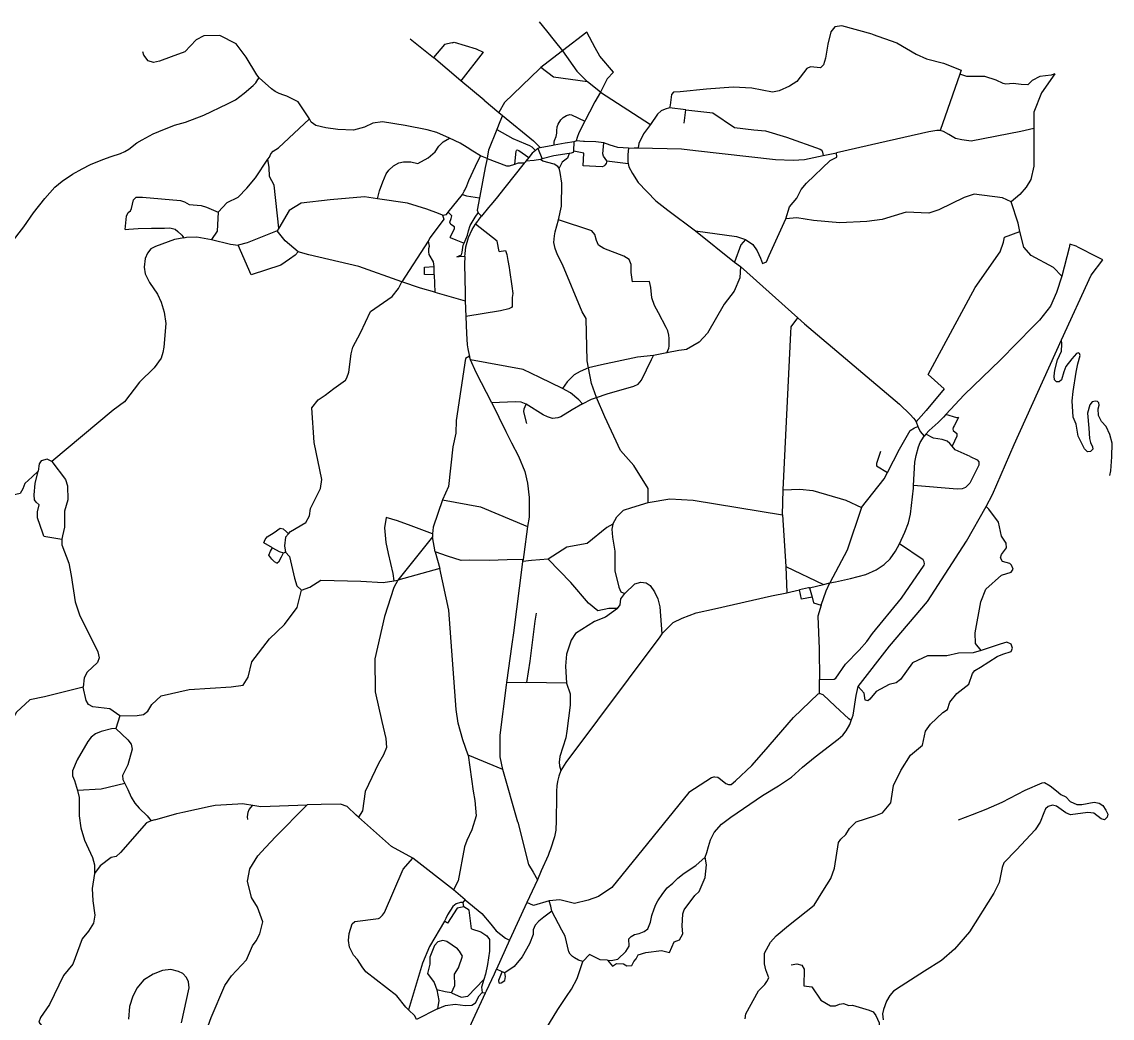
# Model space of a CAD drawing. Header units: inches. Extents: x 2740922 to 2751091, y 1249500 to 1259683.
# Drawn here: x 2748349 to 2750927, y 1257327 to 1259683 of the extents above; entities that cross this region are included whole.
import ezdxf

# ---------------------------------------------------------------- set-up
doc = ezdxf.new("R2010")
doc.units = ezdxf.units.IN
doc.header["$MEASUREMENT"] = 0

msp = doc.modelspace()

# ---------------------------------------------------------------- linework, layer by layer
for points in [[(2749572, 1259682.7), (2749589, 1259661.4)], [(2749589, 1259661.4), (2749607.5, 1259638.3)], [(2750358.9, 1259653.6), (2750287.6, 1259673), (2750271.2, 1259670.8), (2750261.6, 1259659.2), (2750254.1, 1259630), (2750249, 1259596.7), (2750244.1, 1259580.7), (2750237.4, 1259574.1), (2750213.3, 1259576.1), (2750204.5, 1259572.5), (2750181.4, 1259541.6), (2750163.9, 1259530.6), (2750139.1, 1259519.4), (2750123.5, 1259516.1), (2750074.5, 1259525.6), (2750030.7, 1259528.4), (2749967.7, 1259523.7), (2749905, 1259517.3), (2749889.2, 1259516.3), (2749885.1, 1259510.9), (2749881.8, 1259485.7), (2749880, 1259479.3)], [(2748909.7, 1259550.5), (2748904.2, 1259557.3), (2748879.4, 1259598.8), (2748855.3, 1259631), (2748816.7, 1259650.1), (2748779.1, 1259649.8), (2748760.7, 1259640.3), (2748734.3, 1259611.9), (2748701.7, 1259600), (2748674.1, 1259589.5), (2748659.8, 1259586.2)], [(2749267.1, 1259642.5), (2749321.9, 1259598.1)], [(2749366.1, 1259633.3), (2749370.7, 1259634.5), (2749422.6, 1259619.2), (2749439.1, 1259610.8), (2749386.9, 1259543.2)], [(2749607.5, 1259638.3), (2749627.2, 1259613.7)], [(2749684.5, 1259658.4), (2749627.2, 1259613.7)], [(2749747.7, 1259563.3), (2749715, 1259601.3), (2749704.4, 1259620.9), (2749684.5, 1259658.4)], [(2750358.9, 1259653.6), (2750417.7, 1259633.2), (2750463.5, 1259606.1), (2750487.5, 1259595.5), (2750527.7, 1259585.3), (2750569.5, 1259568.4)], [(2748659.8, 1259586.2), (2748647.8, 1259590.4), (2748637.4, 1259603.7), (2748634.6, 1259611.4)], [(2749366.1, 1259633.3), (2749348.4, 1259628.7), (2749321.9, 1259598.1)], [(2749627.2, 1259613.7), (2749624.3, 1259611.7), (2749575.7, 1259574.4)], [(2749627.2, 1259613.7), (2749660.7, 1259565.9), (2749686.2, 1259541.1)], [(2749386.9, 1259543.2), (2749321.9, 1259598.1)], [(2749575.7, 1259574.4), (2749572.5, 1259571.9), (2749489.9, 1259492.3), (2749476.2, 1259468.6)], [(2749686.2, 1259541.1), (2749605.5, 1259551.6), (2749575.7, 1259574.4)], [(2749747.7, 1259563.3), (2749732.9, 1259548.2), (2749717.1, 1259516.5)], [(2750566.3, 1259559.3), (2750519.6, 1259425.6)], [(2750569.5, 1259568.4), (2750566.3, 1259559.3)], [(2750791.4, 1259560), (2750782.2, 1259556.8), (2750755.8, 1259553.2), (2750737.4, 1259544.2), (2750727.6, 1259534), (2750711.3, 1259534.3), (2750692.3, 1259536.8), (2750675, 1259535.6), (2750668.9, 1259537.2), (2750652.1, 1259544.4), (2750625.5, 1259553.3), (2750582.7, 1259553), (2750566.3, 1259559.3)], [(2750791.4, 1259560), (2750759.6, 1259514.7), (2750741.6, 1259469.2), (2750741.8, 1259430.3)], [(2748426.6, 1259292), (2748444.5, 1259305.8), (2748468.7, 1259322.7), (2748491.3, 1259334.9), (2748511, 1259345), (2748539.9, 1259357.5), (2748560.3, 1259364.6), (2748581.9, 1259371.5), (2748592.1, 1259375.7), (2748601.6, 1259381.7), (2748620.5, 1259396.8), (2748633.5, 1259403.7), (2748659.3, 1259417.6), (2748672.6, 1259423.3), (2748709.9, 1259438.3), (2748735.6, 1259445.2), (2748778.7, 1259461.9), (2748835.4, 1259488.5), (2748854.2, 1259498.3), (2748874.3, 1259513.9), (2748895.4, 1259531.8), (2748901.8, 1259538.3), (2748906.6, 1259546.4), (2748909.7, 1259550.5)], [(2749028.5, 1259453.2), (2749001.9, 1259493.4), (2748975, 1259507.2), (2748968.3, 1259509.6), (2748956.9, 1259513), (2748947.7, 1259518), (2748939.2, 1259524.1), (2748909.7, 1259550.5)], [(2749442, 1259497.2), (2749386.9, 1259543.2)], [(2749717.1, 1259516.5), (2749686.2, 1259541.1)], [(2749717.1, 1259516.5), (2749703.4, 1259493.1), (2749690.9, 1259468.7)], [(2749717.1, 1259516.5), (2749835.5, 1259440.2)], [(2749442, 1259497.2), (2749476.2, 1259468.6)], [(2749476.2, 1259468.6), (2749485, 1259460.8)], [(2749485, 1259460.8), (2749479.1, 1259446.1)], [(2749485, 1259460.8), (2749558.7, 1259401.1), (2749574.6, 1259385.8)], [(2749607.7, 1259391.8), (2749607.3, 1259398), (2749608, 1259402.3), (2749611.7, 1259411.2), (2749613.3, 1259419.1), (2749613.7, 1259425), (2749614.6, 1259434.1), (2749616.7, 1259440.7), (2749623, 1259450.7), (2749629, 1259456.3), (2749636.5, 1259461.4), (2749644.3, 1259463.7), (2749648.1, 1259463), (2749680.2, 1259447.7)], [(2749690.9, 1259468.7), (2749681.7, 1259450.6), (2749680.2, 1259447.7)], [(2749880, 1259479.3), (2749869.6, 1259476.3), (2749860.6, 1259472.3), (2749852, 1259464.7), (2749835.5, 1259440.2)], [(2749918.3, 1259474.8), (2749880, 1259479.3)], [(2749915.1, 1259442.7), (2749918.3, 1259474.8)], [(2749918.3, 1259474.8), (2749982.8, 1259467.3), (2750033.8, 1259432.8)], [(2748930.4, 1259358), (2748934.5, 1259362.7), (2748937.4, 1259370.2), (2748942.6, 1259376.9), (2748955.4, 1259384.5), (2749028.5, 1259453.2)], [(2749359.9, 1259407.2), (2749329.7, 1259421), (2749306.9, 1259427.6), (2749255, 1259437.4), (2749201.8, 1259446), (2749178.7, 1259442.8), (2749159.2, 1259433.2), (2749132.6, 1259426.1), (2749096.2, 1259428.2), (2749067.6, 1259431.7), (2749043.6, 1259437.2), (2749033.2, 1259445.2), (2749028.5, 1259453.2)], [(2749479.1, 1259446.1), (2749471.8, 1259428)], [(2749680.2, 1259447.7), (2749665.5, 1259420.5), (2749662, 1259409.2), (2749659.6, 1259400.9)], [(2749835.5, 1259440.2), (2749818.6, 1259417.7), (2749807.7, 1259395.2), (2749805.9, 1259384.6)], [(2750033.8, 1259432.8), (2750079.6, 1259427.6), (2750107.4, 1259424.9), (2750156.6, 1259409.8), (2750236.4, 1259381.2), (2750240, 1259379), (2750242.1, 1259374.8), (2750243.6, 1259366.2)], [(2750741.8, 1259430.3), (2750710.9, 1259423.1), (2750593, 1259400.7), (2750570.9, 1259404), (2750555.9, 1259406.9), (2750540.8, 1259416.2), (2750527.9, 1259423), (2750519.6, 1259425.6)], [(2750741.8, 1259430.3), (2750741.6, 1259341.7), (2750734.4, 1259309.5), (2750723.6, 1259291.8), (2750708, 1259274.2), (2750688, 1259256.8)], [(2749285, 1259347.9), (2749309.3, 1259360.7), (2749325.8, 1259375), (2749334.6, 1259388.7), (2749344.8, 1259398.7), (2749359.9, 1259407.2)], [(2749432.8, 1259365.5), (2749415.3, 1259376.5), (2749401.8, 1259385.3), (2749385.2, 1259395.4), (2749359.9, 1259407.2)], [(2749471.8, 1259428), (2749452.1, 1259378.9), (2749449.6, 1259365.9), (2749448.7, 1259359.8)], [(2749471.8, 1259428), (2749509.3, 1259407.1), (2749539.9, 1259394.5), (2749548.8, 1259390.6), (2749554.8, 1259386.7), (2749562.9, 1259378.6)], [(2750519.6, 1259425.6), (2750511.8, 1259425.9), (2750493.4, 1259422.3), (2750375, 1259395.8), (2750275.2, 1259372.6)], [(2749514.1, 1259346.3), (2749517.4, 1259376.8), (2749518.5, 1259378.6), (2749520.1, 1259379.7), (2749523.6, 1259378.8), (2749547.3, 1259362)], [(2749562.9, 1259378.6), (2749555.1, 1259372.1), (2749547.3, 1259362)], [(2749569.1, 1259383.1), (2749567.2, 1259382.2), (2749562.9, 1259378.6)], [(2749574.6, 1259385.8), (2749569.1, 1259383.1)], [(2749569.1, 1259383.1), (2749579.3, 1259358.4), (2749577, 1259357.8)], [(2749574.6, 1259385.8), (2749604.1, 1259391.1), (2749607.7, 1259391.8)], [(2749607.7, 1259391.8), (2749633, 1259396.4), (2749654.3, 1259400)], [(2749652.8, 1259375.1), (2749653.7, 1259376.9), (2749654.3, 1259400)], [(2749731.5, 1259354), (2749730, 1259347.9), (2749727.3, 1259343.5), (2749724.4, 1259341), (2749721.2, 1259339.8), (2749675.6, 1259342.4), (2749677.7, 1259372.4), (2749653.7, 1259376.9), (2749652.8, 1259375.1)], [(2749654.3, 1259400), (2749659.6, 1259400.9)], [(2749724.4, 1259396.4), (2749706.2, 1259399.2), (2749679, 1259399.8), (2749676.5, 1259400), (2749659.6, 1259400.9)], [(2749731.5, 1259354), (2749723.7, 1259364.8), (2749722.1, 1259370.6), (2749724.4, 1259396.4)], [(2749783.4, 1259383.9), (2749758, 1259385.5), (2749747.5, 1259388.7), (2749739.8, 1259391.2), (2749724.4, 1259396.4)], [(2749783.4, 1259383.9), (2749782.5, 1259376.9), (2749781.4, 1259368.4), (2749781.4, 1259351.6), (2749782.4, 1259347.3)], [(2749783.4, 1259383.9), (2749796.6, 1259384.9), (2749805.9, 1259384.6)], [(2749805.9, 1259384.6), (2749908.7, 1259382.1), (2749941.7, 1259378.4), (2750130.6, 1259356.9), (2750172.2, 1259355.2), (2750199.2, 1259357.5), (2750243.6, 1259366.2)], [(2748813.1, 1259232.6), (2748834.5, 1259255.7), (2748860.2, 1259268.3), (2748880.9, 1259289.6), (2748901, 1259314), (2748930.4, 1259358)], [(2748956, 1259195.1), (2748945.7, 1259296.2), (2748934.5, 1259317.1), (2748933.7, 1259337.9), (2748930.4, 1259358)], [(2749189.7, 1259263.9), (2749194.2, 1259283.2), (2749201.9, 1259304.4), (2749210.4, 1259323.1), (2749216.4, 1259332.1), (2749227.3, 1259341.8), (2749240.3, 1259349.1), (2749250.8, 1259351.9), (2749268.3, 1259351.4), (2749285, 1259347.9)], [(2749394.9, 1259282.3), (2749396.3, 1259284.8), (2749401.1, 1259295.2), (2749405.6, 1259307.2), (2749421.2, 1259341.3), (2749432.8, 1259365.5)], [(2749448.7, 1259359.8), (2749444.3, 1259338.3), (2749431.4, 1259270.2), (2749430.8, 1259266.3)], [(2749448.7, 1259359.8), (2749432.8, 1259365.5)], [(2749448.7, 1259359.8), (2749494.7, 1259341.9), (2749501.5, 1259342.1), (2749514.1, 1259346.3)], [(2749547.3, 1259362), (2749540.4, 1259353.1), (2749538.4, 1259350.7)], [(2749577, 1259357.8), (2749574.7, 1259357.1), (2749559.7, 1259355), (2749540.4, 1259353.1), (2749538.4, 1259350.7)], [(2749619.2, 1259336.8), (2749615.7, 1259340.9), (2749607.2, 1259345.8), (2749580.6, 1259353.2), (2749574.7, 1259357.1), (2749577, 1259357.8)], [(2749643, 1259371), (2749606.5, 1259365.9), (2749579.3, 1259358.4), (2749577, 1259357.8)], [(2749643, 1259371), (2749638.5, 1259360.1), (2749626.2, 1259351), (2749619.2, 1259336.8)], [(2749652.8, 1259375.1), (2749651.9, 1259373.4), (2749647.6, 1259372.1), (2749643, 1259371)], [(2749731.5, 1259354), (2749782.4, 1259347.3)], [(2750155.3, 1259217), (2750163.4, 1259245), (2750180.9, 1259266), (2750191.3, 1259286), (2750203.9, 1259301.1), (2750259.7, 1259354.9), (2750275.4, 1259362.9), (2750275.2, 1259372.6)], [(2750243.6, 1259366.2), (2750275.2, 1259372.6)], [(2749538.4, 1259350.7), (2749536.5, 1259348.3), (2749490.5, 1259290.9)], [(2749514.1, 1259346.3), (2749523, 1259349.3), (2749537.5, 1259349.6), (2749538.4, 1259350.7)], [(2749617.8, 1259214.2), (2749624.6, 1259246.4), (2749625.2, 1259301.3), (2749621.9, 1259326.4), (2749619.2, 1259336.8)], [(2749782.4, 1259347.3), (2749784.2, 1259339.7), (2749792.9, 1259323.8), (2749806.1, 1259303.1), (2749848, 1259259.4), (2749876, 1259237.3), (2749941.4, 1259188.4)], [(2748311.4, 1259116.6), (2748315.7, 1259150.2), (2748323.6, 1259159.6), (2748353.7, 1259198.2), (2748376.7, 1259231.4), (2748403.1, 1259265.3), (2748426.6, 1259292)], [(2749357, 1259232.9), (2749390.7, 1259274.7)], [(2749390.7, 1259274.7), (2749394.9, 1259282.3)], [(2749390.7, 1259274.7), (2749400.2, 1259271.2), (2749430.8, 1259266.3)], [(2749490.5, 1259290.9), (2749469.9, 1259265.2), (2749457.4, 1259249.7)], [(2750688, 1259256.8), (2750667.1, 1259266.4), (2750600.7, 1259275), (2750576.6, 1259267.1), (2750517.1, 1259238.1), (2750493.1, 1259230.5), (2750439.3, 1259232.8), (2750383.2, 1259215), (2750346.8, 1259210.6), (2750282.5, 1259207.5), (2750220.6, 1259212.6), (2750181.1, 1259219.2), (2750155.3, 1259217)], [(2748593.1, 1259191.9), (2748596.6, 1259223.1), (2748600.2, 1259231.8), (2748605.3, 1259236), (2748607.9, 1259241.6), (2748612.4, 1259262), (2748619.1, 1259268.3), (2748634.4, 1259268.4), (2748723.7, 1259260.4), (2748733.6, 1259257.3), (2748744.1, 1259251.1), (2748772.9, 1259248), (2748785.6, 1259244.1), (2748813.1, 1259232.6)], [(2749189.7, 1259263.9), (2749159, 1259268.9), (2749077.4, 1259262.1), (2749009.5, 1259253.6), (2748980.8, 1259236.5), (2748956, 1259195.1)], [(2749343.5, 1259225.6), (2749333.8, 1259229.7), (2749306.6, 1259239.9), (2749260.3, 1259253.9), (2749189.7, 1259263.9)], [(2749430.8, 1259266.3), (2749425, 1259237.7), (2749427.8, 1259230.9)], [(2749457.4, 1259249.7), (2749452.3, 1259243.5), (2749435.8, 1259223.1)], [(2750708.4, 1259186.9), (2750704.7, 1259206.6), (2750688, 1259256.8)], [(2748813.1, 1259232.6), (2748810.7, 1259187.8), (2748797.1, 1259167.6)], [(2749343.5, 1259225.6), (2749346.3, 1259216.2), (2749314.4, 1259172.7), (2749309.1, 1259164.3)], [(2749343.5, 1259225.6), (2749352.5, 1259227.3), (2749357, 1259232.9)], [(2749361.2, 1259173), (2749372.1, 1259194.2), (2749372, 1259197.8), (2749363.2, 1259203.4), (2749360.6, 1259208.6), (2749364.1, 1259217.4), (2749365.5, 1259224.2), (2749357, 1259232.9)], [(2749394.7, 1259159.6), (2749402.7, 1259178), (2749404.8, 1259188.7), (2749408.4, 1259200.7), (2749420.6, 1259220.4), (2749427.8, 1259230.9)], [(2749426.5, 1259211.7), (2749427.5, 1259213.2), (2749435.8, 1259223.1)], [(2749427.8, 1259230.9), (2749435.8, 1259223.1)], [(2749396, 1259127.4), (2749397.1, 1259134.2), (2749398.9, 1259150.8), (2749404.9, 1259172.7), (2749413.5, 1259191.9), (2749421.5, 1259204.5)], [(2749421.5, 1259204.5), (2749426.5, 1259211.7)], [(2749477.1, 1259139.9), (2749472.8, 1259164.1), (2749421.5, 1259204.5)], [(2749688.3, 1258864.8), (2749685.3, 1258880.8), (2749683.1, 1258981.2), (2749673.6, 1258997.2), (2749627.1, 1259109), (2749615.3, 1259131.9), (2749609.4, 1259146.3), (2749606.8, 1259160.7), (2749608, 1259176.8), (2749609.5, 1259186.1), (2749617.8, 1259214.2)], [(2749832.9, 1259068.4), (2749792.2, 1259068.2), (2749789.1, 1259089.9), (2749789.3, 1259108.6), (2749784.5, 1259120.8), (2749772, 1259128.2), (2749724.9, 1259146.4), (2749712.4, 1259154.4), (2749707.6, 1259165.9), (2749703.3, 1259180), (2749696.6, 1259188.2), (2749617.8, 1259214.2)], [(2750059.7, 1259167.6), (2750076.8, 1259156.5), (2750087.5, 1259141.4), (2750095.1, 1259123.5), (2750099.7, 1259111.3), (2750109.2, 1259114.9), (2750115.7, 1259129.8), (2750155.3, 1259217)], [(2748593.1, 1259191.9), (2748601.6, 1259192.3), (2748623.6, 1259193.6), (2748655.2, 1259194.4), (2748685.7, 1259194.8), (2748698.8, 1259195.5), (2748711, 1259192.5), (2748717.7, 1259187.1), (2748726.8, 1259178.4), (2748731.6, 1259172.1)], [(2748731.6, 1259172.1), (2748719.4, 1259169.6)], [(2748731.6, 1259172.1), (2748738.4, 1259173.5), (2748762.3, 1259173.9), (2748797.1, 1259167.6)], [(2748952.8, 1259188.1), (2748881.2, 1259159.9), (2748860.2, 1259154.7)], [(2748956, 1259195.1), (2748952.8, 1259188.1)], [(2749001.9, 1259138.7), (2748971.2, 1259165), (2748952.8, 1259188.1)], [(2749361.2, 1259173), (2749374.8, 1259166.8), (2749394.7, 1259159.6)], [(2749941.4, 1259188.4), (2750034, 1259114.1)], [(2749941.4, 1259188.4), (2750038.3, 1259174.9), (2750059.7, 1259167.6)], [(2750602.8, 1259054.1), (2750661.8, 1259138.7), (2750669.6, 1259161.9), (2750671.7, 1259173.7), (2750708.4, 1259186.9)], [(2750807.3, 1259081.5), (2750787.6, 1259101.7), (2750734.9, 1259129.8), (2750718.1, 1259149.5), (2750708.4, 1259186.9)], [(2748719.4, 1259169.6), (2748710.1, 1259167.7), (2748665.1, 1259151.8), (2748653.9, 1259145.8), (2748645.6, 1259135.9), (2748640.5, 1259123.1), (2748638.1, 1259102.5), (2748640.6, 1259086.5), (2748650.3, 1259066.2), (2748669.3, 1259038.3), (2748678.1, 1259019.4), (2748685.6, 1258996), (2748688.9, 1258969.4), (2748684.7, 1258913.2), (2748682.5, 1258900.8)], [(2748797.1, 1259167.6), (2748841.9, 1259156.7), (2748860.2, 1259154.7)], [(2748891.2, 1259084.7), (2748860.2, 1259154.7)], [(2749309.1, 1259164.3), (2749247, 1259067.8)], [(2749323.3, 1259104.3), (2749322.2, 1259115.2), (2749312.1, 1259132.4), (2749311.1, 1259138.6), (2749310.8, 1259146.3), (2749312.3, 1259152), (2749311.1, 1259160.4), (2749309.1, 1259164.3)], [(2749377.3, 1259126.7), (2749387.9, 1259131.6), (2749389.9, 1259138.1), (2749392.4, 1259154.3), (2749394.7, 1259159.6)], [(2750059.7, 1259167.6), (2750048.3, 1259155.4), (2750034, 1259114.1)], [(2750826.2, 1259157), (2750824.7, 1259148.5), (2750807.3, 1259081.5)], [(2750904.4, 1259119.6), (2750890, 1259127.1), (2750846.7, 1259149.1), (2750841.4, 1259152.2), (2750826.2, 1259157)], [(2748982, 1259121.8), (2748961.2, 1259107.5), (2748891.2, 1259084.7)], [(2749001.9, 1259138.7), (2748995.1, 1259130.9), (2748982, 1259121.8)], [(2749247, 1259067.8), (2749145.5, 1259104.3), (2749027.5, 1259131.7), (2749001.9, 1259138.7)], [(2749377.3, 1259126.7), (2749389.2, 1259128.6), (2749396, 1259127.4)], [(2749396, 1259127.4), (2749395.3, 1259109.6), (2749396.7, 1259041.6), (2749397, 1259023)], [(2749477.1, 1259139.9), (2749492.1, 1259142)], [(2749492.1, 1259142), (2749495.2, 1259132.8), (2749497.9, 1259118.2)], [(2750806.8, 1258930.9), (2750877.1, 1259083.6), (2750904.4, 1259119.6)], [(2749323.4, 1259084.3), (2749300.5, 1259085), (2749300.4, 1259102.3), (2749323.3, 1259104.3)], [(2749323.4, 1259084.3), (2749323.3, 1259104.3)], [(2749501.8, 1259095.5), (2749507.6, 1259057.3), (2749509.3, 1259040), (2749508.1, 1259031.1), (2749508.1, 1259016.8), (2749507.8, 1259009.9), (2749506.5, 1259006.9), (2749500.5, 1259003.9), (2749480.8, 1258999.6), (2749398.6, 1258985.6)], [(2749497.9, 1259118.2), (2749500.9, 1259101.7), (2749501.8, 1259095.5)], [(2750047.9, 1259104.5), (2750046.4, 1259077.7), (2750033, 1259045.8), (2750009.2, 1259014.8), (2749970.1, 1258946.7), (2749950, 1258924.9), (2749920, 1258908), (2749915, 1258907.3), (2749902.5, 1258905.6), (2749873.4, 1258900.1)], [(2750034, 1259114.1), (2750047.9, 1259104.5)], [(2750183.5, 1258982.7), (2750047.9, 1259104.5)], [(2748979.3, 1258471.9), (2748984, 1258477.5), (2749020.3, 1258498.9), (2749028.7, 1258514.8), (2749031.6, 1258532), (2749054.9, 1258579.2), (2749057.8, 1258600.1), (2749039.9, 1258687.7), (2749034.5, 1258770.1), (2749049.7, 1258788.8), (2749065.6, 1258799.8), (2749086.8, 1258815.9), (2749113.9, 1258835.4), (2749117.5, 1258841), (2749122.2, 1258854.2), (2749127.2, 1258897.4), (2749131.4, 1258913.6), (2749149.6, 1258947.3), (2749173.5, 1258997.4), (2749224.6, 1259033.5), (2749239.7, 1259052.2), (2749247, 1259067.8)], [(2749325.4, 1259043.2), (2749291.1, 1259052.9), (2749247, 1259067.8)], [(2749323.4, 1259084.3), (2749325.4, 1259043.2)], [(2749853.7, 1258994.7), (2749844.8, 1259012.2), (2749838.3, 1259030.3), (2749835.6, 1259054.2), (2749832.9, 1259068.4)], [(2750807.3, 1259081.5), (2750795.1, 1259042.5), (2750780.7, 1259010.6), (2750754.6, 1258977.4), (2750740.1, 1258962.6), (2750662.4, 1258883.4), (2750576.8, 1258800.9), (2750533.6, 1258754.1)], [(2749325.4, 1259043.2), (2749397, 1259023)], [(2750529.1, 1258814.7), (2750491.7, 1258848.5), (2750602.8, 1259054.1)], [(2749397, 1259023), (2749398.6, 1258985.6)], [(2749876.1, 1258951.7), (2749872, 1258959.8), (2749853.7, 1258994.7)], [(2749398.6, 1258985.6), (2749400.3, 1258945.5), (2749401.9, 1258919.1), (2749403.6, 1258909.2), (2749406.7, 1258894.8), (2749407, 1258892.1)], [(2750148.5, 1258576.2), (2750166.7, 1258947.6), (2750167.4, 1258961.5), (2750183.5, 1258982.7)], [(2750183.5, 1258982.7), (2750199.5, 1258968.9), (2750423.8, 1258778.4), (2750449.3, 1258754.3), (2750457.1, 1258745.5), (2750460.5, 1258740.9), (2750463, 1258736.6)], [(2749873.4, 1258900.1), (2749878.3, 1258910.7), (2749878.9, 1258916), (2749879.5, 1258928.9), (2749879.6, 1258934.2), (2749878.8, 1258942), (2749876.1, 1258951.7)], [(2750628.8, 1258536.5), (2750644, 1258565), (2750694.7, 1258683.4), (2750806.8, 1258930.9)], [(2750887.5, 1258786), (2750879.3, 1258783.8), (2750873.7, 1258776.8), (2750868.5, 1258757.6), (2750871.1, 1258722), (2750873.2, 1258697.5), (2750875.8, 1258687.9), (2750880.4, 1258677.9), (2750880.6, 1258672), (2750875.5, 1258666.3), (2750868.1, 1258666.1), (2750861.2, 1258672.9), (2750846.5, 1258703.1), (2750843.7, 1258717.2), (2750841.9, 1258731.1), (2750834.1, 1258747.9), (2750832.3, 1258786.2), (2750834.8, 1258808.3), (2750841.9, 1258854.6), (2750845.4, 1258874.2), (2750851, 1258894), (2750849.3, 1258898.4), (2750846.3, 1258899.7), (2750842.1, 1258898.7), (2750831.5, 1258885.9), (2750817.2, 1258867.3), (2750812, 1258855.4), (2750807.1, 1258836.4), (2750801.7, 1258831.5), (2750795.4, 1258831.5), (2750790.4, 1258835.9), (2750789.3, 1258844.4), (2750791.2, 1258858.6), (2750797.5, 1258883.3), (2750806.9, 1258903.7), (2750807.9, 1258920.3), (2750806.8, 1258930.9)], [(2748682.5, 1258900.8), (2748678.2, 1258887.5), (2748661.9, 1258864.8), (2748627.2, 1258830.5), (2748591.7, 1258784.1), (2748564.6, 1258764.4), (2748419.5, 1258643)], [(2749407, 1258892.1), (2749398.1, 1258886.9), (2749375.3, 1258740.1), (2749374.8, 1258709.8), (2749367.9, 1258677.3), (2749357.9, 1258584.1), (2749343.7, 1258552)], [(2749409.8, 1258883.8), (2749407, 1258892.1)], [(2749842.6, 1258893.5), (2749804.1, 1258890), (2749719.3, 1258871.8), (2749688.3, 1258864.8)], [(2749707.5, 1258794.5), (2749732.8, 1258803.3), (2749795.4, 1258820.9), (2749805.8, 1258826.2), (2749813.7, 1258835.4), (2749837.8, 1258884.4), (2749842.6, 1258893.5)], [(2749873.4, 1258900.1), (2749842.6, 1258893.5)], [(2749459.6, 1258781.7), (2749422.7, 1258853.2), (2749409.8, 1258883.8)], [(2749626.8, 1258815.9), (2749573.2, 1258841.9), (2749534.4, 1258860.7), (2749409.8, 1258883.8)], [(2749688.3, 1258864.8), (2749668.9, 1258856.2), (2749654.8, 1258848.1), (2749638.4, 1258831), (2749626.8, 1258815.9)], [(2749707.5, 1258794.5), (2749696, 1258827.6), (2749688.3, 1258864.8)], [(2749674.5, 1258779.4), (2749665.8, 1258789), (2749646.3, 1258805), (2749626.8, 1258815.9)], [(2750529.1, 1258814.7), (2750487, 1258763.3), (2750463, 1258736.6)], [(2749541.2, 1258778.3), (2749529, 1258783), (2749515.2, 1258784.2), (2749459.6, 1258781.7)], [(2749674.5, 1258779.4), (2749695.9, 1258790.6), (2749707.5, 1258794.5)], [(2749829.8, 1258546.1), (2749829.9, 1258578.8), (2749796, 1258633.5), (2749764.1, 1258669), (2749727.4, 1258748.4), (2749707.5, 1258794.5)], [(2750921.2, 1258610), (2750923.2, 1258621.2), (2750925.9, 1258654.4), (2750926.7, 1258686), (2750921.2, 1258706.8), (2750912.3, 1258725.4), (2750901.2, 1258737.3), (2750894.2, 1258751.5), (2750893.8, 1258767.9), (2750895.9, 1258776.4), (2750894.9, 1258781.7), (2750892.1, 1258784.5), (2750887.5, 1258786)], [(2749459.6, 1258781.7), (2749492.9, 1258714.1), (2749501.1, 1258698.3), (2749506.8, 1258687.3), (2749523.2, 1258655.9), (2749537.8, 1258619), (2749544.7, 1258591.7), (2749548.4, 1258558.2), (2749547.9, 1258511.1), (2749544.7, 1258489.1)], [(2749543, 1258733), (2749535.4, 1258760.2), (2749536.6, 1258767.7), (2749541.2, 1258778.3)], [(2749674.5, 1258779.4), (2749650.1, 1258764.9), (2749623.5, 1258749), (2749615.7, 1258746.2), (2749603.1, 1258745), (2749591.4, 1258748.7), (2749581, 1258753.4), (2749541.2, 1258778.3)], [(2750463, 1258736.6), (2750467.4, 1258726.1)], [(2750533.6, 1258754.1), (2750528, 1258748), (2750515.2, 1258735.2), (2750493.6, 1258716.1), (2750486, 1258707.9)], [(2750563.5, 1258747.1), (2750559.3, 1258746.6), (2750533.6, 1258754.1)], [(2750563.5, 1258747.1), (2750552.7, 1258727.7), (2750550.5, 1258723.2), (2750549.6, 1258719.3), (2750550.5, 1258716.7), (2750559.2, 1258709.3), (2750559.6, 1258703), (2750548.2, 1258679.3)], [(2750395.2, 1258617.2), (2750424.1, 1258672.5), (2750449.4, 1258716), (2750459.1, 1258722.6), (2750467.4, 1258726.1)], [(2750467.4, 1258726.1), (2750472.4, 1258714.3), (2750481.9, 1258702.6)], [(2750486, 1258707.9), (2750481.9, 1258702.6)], [(2750548.2, 1258679.3), (2750543.2, 1258685.7), (2750536.8, 1258691.2), (2750524.4, 1258694.9), (2750504.1, 1258698.4), (2750486, 1258707.9)], [(2750457, 1258585.9), (2750460.2, 1258641.1), (2750463, 1258657.3), (2750468.9, 1258677.3), (2750473, 1258687.6), (2750481.9, 1258702.6)], [(2750379.1, 1258666.6), (2750369.2, 1258638), (2750369.7, 1258632.4), (2750395.2, 1258617.2)], [(2750591.1, 1258654.5), (2750555.5, 1258670.3), (2750548.2, 1258679.3)], [(2748419.5, 1258643), (2748408.8, 1258648.6), (2748394.1, 1258644.8), (2748389.7, 1258637.3), (2748387.5, 1258619.8)], [(2748419.5, 1258643), (2748451.7, 1258600.3)], [(2750591.1, 1258654.5), (2750607.3, 1258646.8), (2750611.3, 1258642.6), (2750611.5, 1258634.6), (2750589.9, 1258591.7), (2750580, 1258581.9), (2750571.8, 1258578.3), (2750559.9, 1258577.4), (2750457, 1258585.9)], [(2748387.5, 1258619.8), (2748373.4, 1258606.8), (2748355.7, 1258590.9), (2748351.2, 1258578.1), (2748345.2, 1258567.5), (2748327.2, 1258563.6), (2748312.4, 1258569.1), (2748275.9, 1258560.6), (2748246.9, 1258558.1), (2748230.2, 1258552)], [(2748401, 1258466.8), (2748398.5, 1258473.7), (2748385.5, 1258509.6), (2748386.1, 1258523.7), (2748389.5, 1258540.4), (2748382.8, 1258547.2), (2748378.4, 1258552), (2748377.8, 1258563.9), (2748380.3, 1258591), (2748387.5, 1258619.8)], [(2750333.6, 1258534.6), (2750387.5, 1258602.4), (2750395.2, 1258617.2)], [(2748451.7, 1258600.3), (2748456.8, 1258585.7), (2748457.8, 1258552.4), (2748449.7, 1258525.4), (2748449.7, 1258487.5), (2748445.2, 1258467.6), (2748443.7, 1258459.4)], [(2750148.5, 1258576.2), (2750188.4, 1258577.7), (2750219.3, 1258574.7), (2750297.3, 1258551.2), (2750333.6, 1258534.6)], [(2750424.2, 1258448.3), (2750436.4, 1258475.6), (2750445, 1258498), (2750449.9, 1258518.4), (2750456.7, 1258580.1), (2750457, 1258585.9)], [(2749343.7, 1258552), (2749321.4, 1258487.6), (2749320, 1258471.9)], [(2749343.7, 1258552), (2749433.5, 1258536.2), (2749544.7, 1258489.1)], [(2749829.8, 1258546.1), (2749880.8, 1258555), (2749935.9, 1258551.8), (2750147.2, 1258517.1)], [(2750147.2, 1258517.1), (2750148.5, 1258576.2)], [(2749745.8, 1258494.8), (2749755.6, 1258512.2), (2749771.5, 1258527.7), (2749790.8, 1258534.2), (2749829.8, 1258546.1)], [(2750333.6, 1258534.6), (2750300.3, 1258433.5), (2750259.5, 1258355.8)], [(2750326.3, 1258110.8), (2750400.2, 1258206.2), (2750489.7, 1258311.6), (2750582.1, 1258454.5), (2750628.8, 1258536.5)], [(2750617.2, 1258196.3), (2750603.8, 1258212.9), (2750602.8, 1258237.9), (2750616.5, 1258310.9), (2750627.6, 1258341.3), (2750664.6, 1258374), (2750687.7, 1258381.3), (2750692.3, 1258388.7), (2750688.5, 1258397.9), (2750684.8, 1258401.7), (2750667.2, 1258406.8), (2750662.5, 1258414.9), (2750665.3, 1258423.1), (2750677.1, 1258439.2), (2750676.2, 1258449.7), (2750665.1, 1258466.8), (2750657.9, 1258499.3), (2750635.3, 1258530.5), (2750628.8, 1258536.5)], [(2749320, 1258471.9), (2749269.5, 1258490.5), (2749236.8, 1258502.9), (2749210.1, 1258510.6), (2749206.5, 1258486.1), (2749209.4, 1258451.6), (2749214.9, 1258425.4), (2749225.8, 1258378), (2749228.3, 1258360.7)], [(2750147.2, 1258517.1), (2750155.3, 1258394.9)], [(2748921.3, 1258450.5), (2748924.2, 1258458.5), (2748928.8, 1258465.2), (2748945.6, 1258475.1), (2748959.9, 1258485.1), (2748966.7, 1258483.6), (2748974.4, 1258476.7), (2748979.3, 1258471.9)], [(2749544.7, 1258489.1), (2749535.4, 1258422.8), (2749533.9, 1258411.5), (2749533.6, 1258409.1)], [(2749745.8, 1258494.8), (2749731.8, 1258486.8), (2749685.5, 1258448.8), (2749637.4, 1258440.4), (2749593.2, 1258412.3)], [(2749745.8, 1258494.8), (2749743.5, 1258483.2), (2749745.2, 1258463.9), (2749751, 1258430.9), (2749751, 1258384.4), (2749760.1, 1258345.6), (2749765, 1258334.9), (2749774.5, 1258331)], [(2748401, 1258466.8), (2748443.7, 1258459.4)], [(2748443.7, 1258459.4), (2748443.6, 1258445.6), (2748460, 1258402.6), (2748465.7, 1258373.7), (2748474.9, 1258310.8), (2748485.1, 1258280.5), (2748528.5, 1258193.1), (2748531.3, 1258178.8), (2748527.7, 1258167.8), (2748503.3, 1258145.2), (2748496.1, 1258131.6), (2748494.1, 1258109.7)], [(2748941.6, 1258439), (2748921.3, 1258450.5)], [(2748979.3, 1258471.9), (2748972.5, 1258463.8), (2748969.6, 1258443.7), (2748971.9, 1258429), (2748969.8, 1258428)], [(2749319.4, 1258464.9), (2749237.8, 1258362.3)], [(2749320, 1258471.9), (2749319.4, 1258464.9)], [(2749325.9, 1258429.6), (2749319.4, 1258464.9)], [(2748951.6, 1258403), (2748946, 1258405.9), (2748939.9, 1258412.1), (2748933, 1258421.4), (2748937, 1258430.9), (2748941.6, 1258439)], [(2748941.6, 1258439), (2748957.3, 1258429.9), (2748967.7, 1258427.1), (2748969.8, 1258428)], [(2748951.6, 1258403), (2748957.2, 1258407.3), (2748962.4, 1258417.7), (2748967.7, 1258427.1), (2748969.8, 1258428)], [(2748969.8, 1258428), (2748971.9, 1258429), (2748981.3, 1258418.5), (2748993.1, 1258366.9), (2748998.8, 1258348.7), (2749010, 1258338.6)], [(2749325.9, 1258429.6), (2749337.4, 1258389.8)], [(2749533.6, 1258409.1), (2749533.9, 1258411.5), (2749496, 1258410.1), (2749453.4, 1258408.8), (2749407.1, 1258409.6), (2749387.1, 1258409.3), (2749355.3, 1258418.8), (2749325.9, 1258429.6)], [(2750234.3, 1258127.3), (2750269.7, 1258128), (2750273.3, 1258130.5), (2750296.3, 1258164), (2750328.6, 1258196.7), (2750346.3, 1258217.3), (2750359.6, 1258236.2), (2750428.3, 1258319.8), (2750482.4, 1258397.6), (2750482.7, 1258401.1), (2750482, 1258405.9), (2750479.4, 1258410.3), (2750424.2, 1258448.3)], [(2750259.5, 1258355.8), (2750272.9, 1258358.3), (2750308.2, 1258366.4), (2750344.1, 1258375.5), (2750368.6, 1258386.8), (2750387.8, 1258399.6), (2750401.7, 1258413.2), (2750414.7, 1258430.9), (2750424.2, 1258448.3)], [(2749495.6, 1258120.4), (2749508.3, 1258210.8), (2749512.2, 1258238.2), (2749532.4, 1258399.2), (2749533.3, 1258406.7), (2749533.6, 1258409.1)], [(2749593.2, 1258412.3), (2749553.6, 1258408.9), (2749533.3, 1258406.7), (2749533.6, 1258409.1)], [(2749757.2, 1258295.5), (2749737, 1258295.3), (2749710.3, 1258290.2), (2749688.8, 1258308.3), (2749646.7, 1258357.1), (2749593.2, 1258412.3)], [(2749337.4, 1258389.8), (2749237.8, 1258362.3)], [(2749403.9, 1257948.9), (2749391.6, 1257985), (2749380.4, 1258024.3), (2749375.8, 1258056.6), (2749358.6, 1258291.3), (2749337.4, 1258389.8)], [(2750155.3, 1258394.9), (2750244.2, 1258352.1)], [(2750155.3, 1258394.9), (2750157.4, 1258332.7)], [(2749010, 1258338.6), (2749029.4, 1258345.8), (2749056, 1258362.2), (2749150.4, 1258360), (2749202.8, 1258356.5), (2749228.3, 1258360.7)], [(2749237.8, 1258362.3), (2749227.9, 1258345.1), (2749206.3, 1258276.2), (2749183, 1258176.2), (2749184.3, 1258098.1), (2749200.3, 1258028.2), (2749209.7, 1257988.4), (2749210.9, 1257967.1), (2749204.2, 1257949.5), (2749191.8, 1257929.2), (2749160.4, 1257862.6), (2749154.5, 1257816.6), (2749144.6, 1257801.6)], [(2749228.3, 1258360.7), (2749237.8, 1258362.3)], [(2749774.5, 1258331), (2749798, 1258353.8), (2749812.1, 1258357.4), (2749824.9, 1258356.1), (2749834.6, 1258349.5), (2749844.4, 1258334.7), (2749852.6, 1258318.2), (2749856.9, 1258299.4), (2749862.3, 1258235.2)], [(2750211.3, 1258344.6), (2750244.2, 1258352.1)], [(2750238.3, 1258303.4), (2750250.7, 1258336.9), (2750259.5, 1258355.8)], [(2750244.2, 1258352.1), (2750259.5, 1258355.8)], [(2748580.8, 1258042), (2748621.6, 1258042.1), (2748636.7, 1258044.7), (2748646.7, 1258052.6), (2748656, 1258068.4), (2748677.8, 1258088.8), (2748744.7, 1258103.6), (2748843.6, 1258110), (2748872.1, 1258114.3), (2748883.6, 1258132.9), (2748892.7, 1258169.3), (2748934.6, 1258223.3), (2748970, 1258257.7), (2748999.6, 1258297.9), (2749010, 1258338.6)], [(2749757.2, 1258295.5), (2749763.3, 1258303.7), (2749765.1, 1258318.3), (2749774.5, 1258331)], [(2749862.3, 1258235.2), (2749888.6, 1258262.2), (2749910, 1258272.7), (2749942.7, 1258285.3), (2749986.3, 1258294.8), (2750121, 1258325.3), (2750157.4, 1258332.7)], [(2750157.4, 1258332.7), (2750167, 1258334.9), (2750187.7, 1258339.4)], [(2750211.3, 1258344.6), (2750208.7, 1258344.1), (2750187.7, 1258339.4)], [(2750217.1, 1258322.2), (2750192.3, 1258317.3), (2750187.7, 1258339.4)], [(2750211.3, 1258344.6), (2750217.1, 1258322.2)], [(2750217.1, 1258322.2), (2750220.6, 1258308.7), (2750238.3, 1258303.4)], [(2749757.2, 1258295.5), (2749728.4, 1258274.9), (2749703, 1258265), (2749657.9, 1258236.3), (2749647.7, 1258220.2), (2749636.8, 1258187.6), (2749634.5, 1258158.9), (2749636.6, 1258118.7)], [(2750238.3, 1258303.4), (2750230.5, 1258277.3), (2750233.8, 1258200.1), (2750234.3, 1258127.3)], [(2749565, 1258284.2), (2749561.9, 1258265.6), (2749549.9, 1258170.5), (2749542.3, 1258120.2)], [(2749857, 1258228.1), (2749634.9, 1257931.4), (2749623.3, 1257912.2)], [(2749862.3, 1258235.2), (2749857, 1258228.1)], [(2748494.1, 1258109.7), (2748402, 1258086.6), (2748368, 1258079.4), (2748336.5, 1258049.9), (2748326.9, 1258033.5), (2748312.5, 1258038.8), (2748298.2, 1258067.4), (2748267.2, 1258107.2), (2748253, 1258170.8), (2748247, 1258191.7), (2748239.1, 1258196.8), (2748232.3, 1258196.6), (2748221, 1258194.5), (2748210.1, 1258191.4)], [(2750059.3, 1257325.2), (2750060.6, 1257337.1), (2750090.3, 1257391.1), (2750105.5, 1257406), (2750110.2, 1257413.6), (2750115.1, 1257421.8), (2750112.5, 1257428), (2750107.5, 1257440.6), (2750104.6, 1257454.8), (2750105, 1257480.6), (2750119.2, 1257506.1), (2750132.5, 1257521.2), (2750161, 1257545.5), (2750221.8, 1257594.1), (2750242.6, 1257627.2), (2750261.1, 1257657.1), (2750269.8, 1257681.6), (2750280, 1257741.8), (2750285.1, 1257749.8), (2750296.6, 1257760.7), (2750305.4, 1257775.3), (2750321.4, 1257791.3), (2750367.9, 1257806), (2750383.9, 1257812.6), (2750403.5, 1257836.2), (2750409.5, 1257877.2), (2750427.3, 1257912.2), (2750449.6, 1257948.5), (2750478.2, 1257972.5), (2750485.5, 1258005), (2750497.1, 1258022), (2750526.4, 1258049.8), (2750537.5, 1258056.5), (2750542.6, 1258074.1), (2750559.2, 1258094.4), (2750587.4, 1258116.1), (2750596.1, 1258141.8), (2750602.2, 1258148.8), (2750615.3, 1258156.8), (2750654.5, 1258182.1), (2750668, 1258187.5), (2750687.6, 1258194), (2750691.1, 1258201.3), (2750688.1, 1258210.9), (2750677.9, 1258216.1), (2750661.8, 1258211.3), (2750617.2, 1258196.3)], [(2750617.2, 1258196.3), (2750598.3, 1258190.7), (2750563, 1258189.5), (2750536.1, 1258183.8), (2750489.7, 1258183.2), (2750454.4, 1258166.6), (2750426.2, 1258127.9), (2750416.3, 1258120), (2750399.5, 1258115.4), (2750369, 1258099.2), (2750353.6, 1258081.3), (2750348.7, 1258077), (2750343, 1258079), (2750339.9, 1258094.9), (2750326.3, 1258110.8)], [(2749486, 1257914.7), (2749479.8, 1257944.9), (2749479.4, 1257972.1), (2749479.7, 1257995.7), (2749494.7, 1258114.4), (2749495.6, 1258120.4)], [(2749542.3, 1258120.2), (2749538.7, 1258120), (2749495.6, 1258120.4)], [(2749636.6, 1258118.7), (2749542.3, 1258120.2)], [(2749636.6, 1258118.7), (2749645.3, 1258094), (2749645, 1258066.9), (2749637.1, 1258005.1), (2749634.8, 1257989.7), (2749620.7, 1257945.8), (2749618.9, 1257932.1), (2749619.7, 1257923.6), (2749623.3, 1257912.2)], [(2750234.5, 1258094.3), (2750234.3, 1258127.3)], [(2748580.8, 1258042), (2748556.9, 1258058.3), (2748516.4, 1258062.6), (2748506.5, 1258068.3), (2748500.6, 1258078.2), (2748494.1, 1258109.7)], [(2749986.8, 1257897.6), (2749994, 1257896.4), (2750000.7, 1257892.1), (2750013.6, 1257881.9), (2750019.7, 1257879.5), (2750025.6, 1257879.6), (2750036.1, 1257887.9), (2750074.7, 1257923.9), (2750103.1, 1257956.2), (2750173.5, 1258037.4), (2750231.4, 1258093.3), (2750234.5, 1258094.3)], [(2750309.5, 1258030.2), (2750304, 1258034.9), (2750271.6, 1258064.7), (2750243, 1258091.5), (2750234.5, 1258094.3)], [(2750309.5, 1258030.2), (2750314.5, 1258043.5), (2750321.4, 1258089.7), (2750326.3, 1258110.8)], [(2748580.8, 1258042), (2748570.8, 1258011.6)], [(2748570.8, 1258011.6), (2748560.4, 1258010.8), (2748536.3, 1258004.7), (2748522.9, 1257999.1), (2748512.9, 1257991), (2748504.5, 1257981.1), (2748479.6, 1257937.6), (2748468.8, 1257911.9), (2748468.8, 1257899.9), (2748473.1, 1257888.6), (2748480.5, 1257865)], [(2748570.8, 1258011.6), (2748599.4, 1257984.9), (2748607.4, 1257974.4), (2748609.6, 1257962.5), (2748599.3, 1257926), (2748586.9, 1257900.3), (2748587.3, 1257891.2), (2748592.3, 1257881.5)], [(2749964.3, 1257707.4), (2749968, 1257718.2), (2749972.1, 1257732.4), (2749976.9, 1257748.3), (2749985.8, 1257766), (2750002.9, 1257785.6), (2750024.9, 1257801.7), (2750099.9, 1257853), (2750137.8, 1257876.1), (2750168.8, 1257896.6), (2750194.5, 1257920.3), (2750224.2, 1257944.9), (2750278.8, 1257986.1), (2750289.7, 1257996), (2750297.7, 1258006.1), (2750306.2, 1258020.8), (2750309.5, 1258030.2)], [(2749403.9, 1257948.9), (2749415.6, 1257863.2), (2749419.7, 1257841.4), (2749423.2, 1257804.9), (2749412.4, 1257772.1), (2749400.8, 1257746.9), (2749395.1, 1257732), (2749380.2, 1257651.1), (2749369.7, 1257630.2)], [(2749486, 1257914.7), (2749403.9, 1257948.9)], [(2749521.5, 1257790.4), (2749486, 1257914.7)], [(2749623.3, 1257912.2), (2749618.1, 1257898.7), (2749615.3, 1257886.1), (2749613.7, 1257875.9), (2749612.9, 1257863.1), (2749612.8, 1257851.2), (2749612.3, 1257794.3), (2749611.1, 1257771.4), (2749608.5, 1257755.1), (2749599, 1257726.2), (2749595.6, 1257718.2), (2749593.1, 1257711.4), (2749576.3, 1257675.1), (2749567.7, 1257654.1)], [(2748592.3, 1257881.5), (2748536.5, 1257868), (2748480.5, 1257865)], [(2748592.3, 1257881.5), (2748599.4, 1257867.1), (2748607.4, 1257848.9), (2748616, 1257834.8), (2748626, 1257823.6), (2748644.9, 1257804.8), (2748654.6, 1257793.4)], [(2749986.8, 1257897.6), (2749979.4, 1257895.3), (2749926.1, 1257860.1), (2749744, 1257635.3), (2749711.9, 1257614.4), (2749687.5, 1257606), (2749655.6, 1257598.2), (2749620.5, 1257606.8), (2749595.6, 1257604.4)], [(2750563.5, 1257795.5), (2750596.8, 1257808.1), (2750629.1, 1257821.2), (2750666.4, 1257837.5), (2750720.8, 1257865.5), (2750760.9, 1257883.3), (2750767, 1257884), (2750780.4, 1257876.2), (2750794.8, 1257863.9), (2750805.6, 1257855.6), (2750816.8, 1257849.7), (2750827.3, 1257838.8), (2750843.1, 1257831.9), (2750855.2, 1257831.6), (2750884.1, 1257837.4), (2750896.1, 1257834.8), (2750904.6, 1257829.7), (2750911.8, 1257818.9), (2750916.1, 1257809), (2750914.9, 1257801.7), (2750908.5, 1257795.9)], [(2748480.5, 1257865), (2748484.6, 1257848.7), (2748484, 1257805.4), (2748487.9, 1257777), (2748496.9, 1257747.9), (2748515.9, 1257707), (2748520.9, 1257689.6), (2748520.6, 1257669.1)], [(2748707.2, 1257206.6), (2748756.8, 1257238.8), (2748772.7, 1257270.6), (2748785.5, 1257297.3), (2748796.4, 1257328), (2748828.8, 1257404.3), (2748844.5, 1257426.9), (2748880.1, 1257464.7), (2748894.1, 1257498.1), (2748903.1, 1257509.7), (2748911.2, 1257526.1), (2748918.9, 1257554.7), (2748905.6, 1257589.3), (2748891.4, 1257612.3), (2748882.2, 1257650.3), (2748887.9, 1257679.5), (2748906.6, 1257710.8), (2748924.5, 1257730.6), (2748949.4, 1257755.9), (2749021, 1257829), (2749023.3, 1257831.4)], [(2748794, 1257828.1), (2748805.8, 1257830.7), (2748859.1, 1257833.6), (2748869.6, 1257834.1), (2748875.2, 1257833.3), (2748894.9, 1257830.2)], [(2748883.2, 1257796.3), (2748882, 1257802.4), (2748883.7, 1257813.6), (2748886.6, 1257820.4), (2748894.9, 1257830.2)], [(2748894.9, 1257830.2), (2748914, 1257827.3), (2749023.3, 1257831.4)], [(2749056.5, 1257831.8), (2749023.3, 1257831.4)], [(2749102.4, 1257832.5), (2749056.5, 1257831.8)], [(2749144.6, 1257801.6), (2749139.4, 1257807.1), (2749117.7, 1257827), (2749102.4, 1257832.5)], [(2750908.5, 1257795.9), (2750900.5, 1257798), (2750883.4, 1257811.3), (2750869.4, 1257812.7), (2750828, 1257807.4), (2750817.4, 1257812.3), (2750794.8, 1257828.3), (2750785.2, 1257830.6), (2750775.5, 1257827.5), (2750768.9, 1257821.5), (2750764.7, 1257812.5), (2750756.4, 1257789.8), (2750744.4, 1257772.4), (2750700.3, 1257725), (2750670.8, 1257693.8), (2750666.3, 1257683.1), (2750659.8, 1257647.6), (2750646.8, 1257622), (2750589.6, 1257531.2), (2750554.2, 1257489.8), (2750523, 1257462.7), (2750483, 1257437.9), (2750427.4, 1257402.7), (2750409.7, 1257390.7), (2750401, 1257380.3), (2750392.9, 1257366.8), (2750385.7, 1257346.9), (2750384, 1257337), (2750385.4, 1257322.7)], [(2748663.6, 1257795.4), (2748715.3, 1257810.4), (2748729.3, 1257813.6), (2748794, 1257828.1)], [(2748654.6, 1257793.4), (2748643.8, 1257788.2), (2748582.3, 1257718.8), (2748571.8, 1257709.2), (2748559.7, 1257706.9), (2748534.3, 1257687.3), (2748520.6, 1257669.1)], [(2748663.6, 1257795.4), (2748654.6, 1257793.4)], [(2749273, 1257705.2), (2749222.9, 1257732.6), (2749144.6, 1257801.6)], [(2749521.5, 1257790.4), (2749546.3, 1257690), (2749557.5, 1257672.2), (2749567.7, 1257654.1)], [(2749262.9, 1257346.7), (2749256.8, 1257352.4), (2749235.1, 1257379.5), (2749162.1, 1257435.9), (2749153.4, 1257448), (2749142, 1257465.1), (2749132.6, 1257475.9), (2749123.1, 1257494.3), (2749121.4, 1257510.4), (2749122.3, 1257527.2), (2749129.5, 1257550), (2749135.8, 1257555.3), (2749191.8, 1257562.3), (2749195.2, 1257563.9), (2749201.5, 1257569.9), (2749205.9, 1257576.5), (2749250, 1257679.3), (2749273, 1257705.2)], [(2749369.7, 1257630.2), (2749273, 1257705.2)], [(2749733.5, 1257463.6), (2749745.3, 1257449.3), (2749754.6, 1257455.7), (2749771.2, 1257454.8), (2749779.4, 1257450.1), (2749791.2, 1257451.4), (2749796, 1257461), (2749801.2, 1257467.2), (2749805.8, 1257476.6), (2749823.9, 1257481.8), (2749861.5, 1257486.5), (2749879.9, 1257481.6), (2749891.1, 1257507.1), (2749903.4, 1257512), (2749911.6, 1257525.9), (2749909.9, 1257544), (2749911.6, 1257573.2), (2749914.9, 1257583.1), (2749939.8, 1257616.4), (2749950.2, 1257625.9), (2749964.2, 1257659.5), (2749967.5, 1257688.9), (2749964.3, 1257707.4)], [(2749783.5, 1257514.1), (2749789.5, 1257519.8), (2749797.6, 1257524.3), (2749808.1, 1257527.3), (2749820.2, 1257531.5), (2749828.9, 1257537.6), (2749835.1, 1257553.4), (2749838.1, 1257569.2), (2749844, 1257585.2), (2749847.5, 1257595.6), (2749852.5, 1257604.2), (2749864.1, 1257621.2), (2749874.8, 1257634.8), (2749887.7, 1257645.6), (2749899.7, 1257657.4), (2749914.8, 1257669.5), (2749942.6, 1257687.7), (2749964.3, 1257707.4)], [(2748520.6, 1257669.1), (2748515.1, 1257633.4), (2748516.8, 1257604.4), (2748521.2, 1257570.2), (2748518, 1257551.5), (2748506, 1257532.8), (2748491.5, 1257514.4), (2748469, 1257454.5), (2748447.4, 1257427.7), (2748414.1, 1257358.8), (2748393.2, 1257328.3), (2748389.2, 1257316.9), (2748412.2, 1257288.7), (2748425.1, 1257270), (2748427.4, 1257250.1), (2748410.6, 1257211), (2748403.8, 1257203.9), (2748396.8, 1257192.1), (2748370.6, 1257133.6)], [(2749567.7, 1257654.1), (2749542.8, 1257600)], [(2749396.8, 1257606.5), (2749369.7, 1257630.2)], [(2749392.4, 1257600.6), (2749386, 1257600.1), (2749375.3, 1257596.8), (2749367.9, 1257591), (2749354.9, 1257571.2), (2749351.3, 1257562.3), (2749347.8, 1257556.3)], [(2749392.4, 1257600.6), (2749396.8, 1257606.5)], [(2749393.5, 1257590.2), (2749392.4, 1257600.6)], [(2749396.8, 1257606.5), (2749436.7, 1257574), (2749457.6, 1257548.6)], [(2749542.8, 1257600), (2749502, 1257510.8)], [(2749595.6, 1257604.4), (2749558.3, 1257593), (2749542.8, 1257600)], [(2749601.8, 1257579.4), (2749599.3, 1257591.2), (2749595.6, 1257604.4)], [(2749393.5, 1257590.2), (2749378.2, 1257587.2), (2749355.1, 1257551.4), (2749347.8, 1257556.3)], [(2749411.7, 1257537.8), (2749406.7, 1257581.8), (2749393.5, 1257590.2)], [(2749601.8, 1257579.4), (2749582.8, 1257565.6), (2749571.3, 1257555.7), (2749562.6, 1257546.6), (2749557.5, 1257535.7), (2749557.9, 1257524.6), (2749549, 1257502.4), (2749531.9, 1257472.1), (2749512.4, 1257449.1), (2749490.7, 1257433.6)], [(2749675.4, 1257460.8), (2749664.9, 1257463.9), (2749655.4, 1257469.1), (2749650.9, 1257472.9), (2749645.3, 1257477.7), (2749642.2, 1257483.4), (2749633.2, 1257520.3), (2749625.7, 1257534.7), (2749601.8, 1257579.4)], [(2749347.8, 1257556.3), (2749312.3, 1257496.1), (2749295.9, 1257456.8), (2749262.9, 1257346.7)], [(2749457.6, 1257548.6), (2749470.4, 1257533.1), (2749492.2, 1257516.2), (2749502, 1257510.8)], [(2749411.7, 1257537.8), (2749434.1, 1257530.5), (2749448.5, 1257521.7), (2749454.6, 1257513.1), (2749454.7, 1257485.5), (2749449.8, 1257453.4), (2749445.1, 1257430.4), (2749441.4, 1257418.3)], [(2749364.4, 1257386.3), (2749372.3, 1257404.2), (2749371.4, 1257430.9), (2749381.1, 1257445.5), (2749390.8, 1257473.3), (2749383.5, 1257485.5), (2749379, 1257490.7), (2749353.3, 1257507.6), (2749344.4, 1257510.3), (2749332.4, 1257507.5), (2749324.2, 1257498.6), (2749313.1, 1257471.3), (2749313.1, 1257454.2), (2749308.1, 1257432), (2749323.3, 1257411.4), (2749330.3, 1257394)], [(2749502, 1257510.8), (2749471.2, 1257442.3)], [(2749733.5, 1257463.6), (2749742.2, 1257462.7), (2749757.6, 1257466.6), (2749776.7, 1257484.1), (2749785, 1257497), (2749783.5, 1257514.1)], [(2749733.5, 1257463.6), (2749716.1, 1257465), (2749690.9, 1257477.2), (2749675.4, 1257460.8)], [(2749485.1, 1257075), (2749517.1, 1257172.7), (2749541.9, 1257222.6), (2749587.8, 1257300.4), (2749616.2, 1257347.2), (2749636.3, 1257378.3), (2749648.5, 1257395.6), (2749661.8, 1257420.6), (2749675.4, 1257460.8)], [(2750168, 1257453.1), (2750181.3, 1257454.8), (2750193.1, 1257451.7), (2750198.1, 1257442.4), (2750197.5, 1257403.5), (2750216.4, 1257401.1), (2750237.6, 1257369.2), (2750261, 1257355.5), (2750272.3, 1257356), (2750282.3, 1257359.8), (2750291.7, 1257361.7), (2750303.8, 1257356.8), (2750313.1, 1257357.1), (2750352.2, 1257345.8), (2750361.4, 1257341.5), (2750367.8, 1257333.1), (2750375.9, 1257315.3), (2750375.5, 1257302.8), (2750359.1, 1257273.8), (2750360.9, 1257265.3), (2750374.3, 1257233.5)], [(2748726.2, 1257315.5), (2748744.2, 1257398.4), (2748742.6, 1257412.3), (2748737.7, 1257423), (2748729.8, 1257432.2), (2748718.9, 1257437.4), (2748701.2, 1257441.4), (2748681.2, 1257439.2), (2748659.1, 1257430.6), (2748636.4, 1257416.2), (2748621.8, 1257398.5), (2748610.9, 1257378.4), (2748603.1, 1257354.1), (2748600.9, 1257324.5)], [(2749364.4, 1257386.3), (2749387.5, 1257376.6), (2749403.1, 1257378.8), (2749441.4, 1257418.3)], [(2749441.4, 1257418.3), (2749435.8, 1257400), (2749437.2, 1257387)], [(2749445.4, 1257386.5), (2749447.5, 1257391), (2749466.2, 1257431.5), (2749471.2, 1257442.3)], [(2749484.5, 1257436.4), (2749471.2, 1257442.3)], [(2749477.2, 1257409.4), (2749476.3, 1257416.8), (2749484.5, 1257436.4)], [(2749477.2, 1257409.4), (2749481.7, 1257410.6), (2749490.7, 1257415.9), (2749492.4, 1257425), (2749490.7, 1257433.6)], [(2749490.7, 1257433.6), (2749484.5, 1257436.4)], [(2749330.3, 1257394), (2749334.7, 1257368.6), (2749331.9, 1257349.1)], [(2749364.4, 1257386.3), (2749350, 1257389.2), (2749330.3, 1257394)], [(2749331.9, 1257349.1), (2749350.2, 1257356.7), (2749373, 1257359.9), (2749396.6, 1257356.5), (2749412.8, 1257357.8), (2749421.1, 1257362.8), (2749430.4, 1257379.5), (2749437.2, 1257387)], [(2749407.7, 1257306), (2749415.7, 1257323.2), (2749445.4, 1257386.5)], [(2749437.2, 1257387), (2749445.4, 1257386.5)], [(2749281.9, 1257323.3), (2749277.7, 1257332), (2749262.9, 1257346.7)], [(2749331.9, 1257349.1), (2749281.9, 1257323.3)]]:
    msp.add_lwpolyline(points)

doc.saveas('drawing.dxf')
